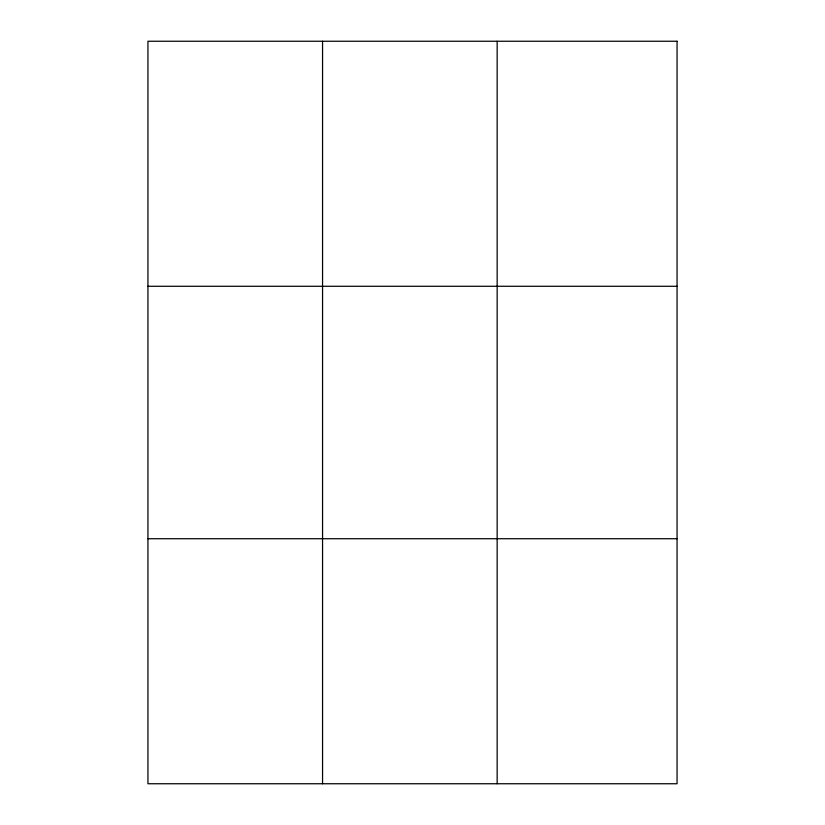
<?xml version="1.0" encoding="UTF-8"?>
<svg xmlns="http://www.w3.org/2000/svg" width="825" height="825" viewBox="0 0 825 825"><rect width="100%" height="100%" fill="white"/><g stroke="black" fill="none" stroke-linecap="round" stroke-linejoin="round"><path stroke-width="1.24" d="M322.554 41.25L322.554 783.75M497.155 41.25L497.155 783.75M147.943 286.275L677.057 286.275M147.943 538.725L677.057 538.725M677.057 41.25L677.057 783.75L147.943 783.75L147.943 41.25L677.057 41.25"/></g></svg>
